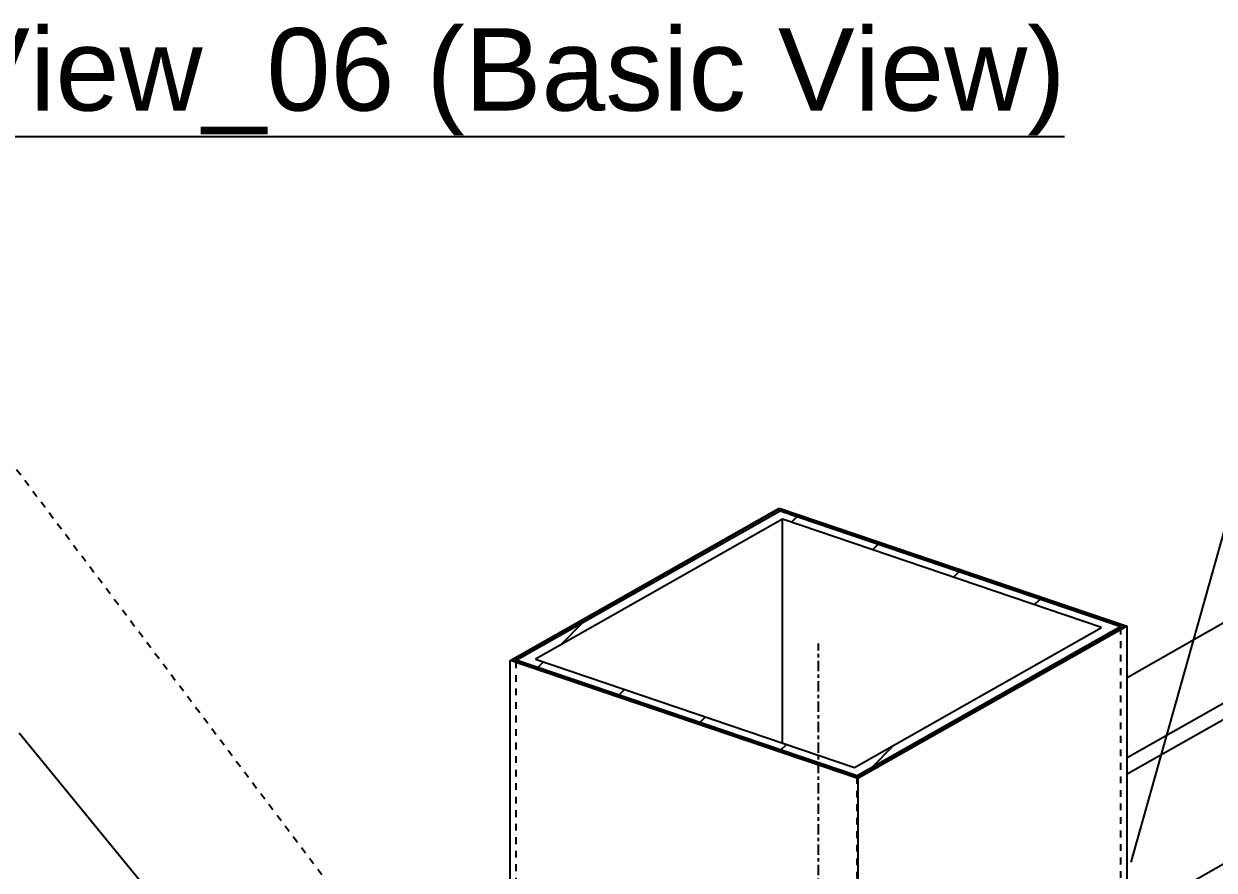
# Model space of a CAD drawing. Header units: millimetres. Extents: x 15962 to 71432, y 9666 to 72266.
# Drawn here: x 54329 to 55019, y 34831 to 35322 of the extents above; entities that cross this region are included whole.
import ezdxf

# ---------------------------------------------------------------- set-up
doc = ezdxf.new("R2010")
doc.units = ezdxf.units.MM
doc.header["$LTSCALE"] = 2
doc.linetypes.add('DXK_LINE_DOT2', pattern=[3.9198, 1.9599, -1.9599])
doc.linetypes.add('DXK_LINE_DOT3', pattern=[5.9187, 2.979, -0.9799, 0.9799, -0.9799])
doc.styles.add('Arial', font='arial.ttf', dxfattribs={"height": 0.2})

msp = doc.modelspace()

# ---------------------------------------------------------------- hatches: boundary and pattern name
at = {"linetype": 'Continuous'}
h = msp.add_hatch(dxfattribs=at)
h.set_pattern_fill('', scale=14, style=0, pattern_type=0)
h.set_pattern_definition([(45, (54968.3, 34972.636), (-31.431, 31.431), [])])
h.paths.add_polyline_path([(54812.1828, 34884.2487), (54968.2982, 34972.6357), (54766.6723, 35041.0722), (54610.557, 34952.6852)])
h.paths.add_polyline_path([(54766.8508, 35040.4572), (54966.8953, 34972.5574), (54812.0044, 34884.8637), (54611.9599, 34952.7634)])
h = msp.add_hatch(dxfattribs=at)
h.set_pattern_fill('', scale=14, style=0, pattern_type=0)
h.set_pattern_definition([(45, (54964.79, 34972.44), (-31.431, 31.431), [])])
h.paths.add_polyline_path([(54811.7366, 34885.7862), (54964.7909, 34972.4401), (54767.1185, 35039.5347), (54614.0642, 34952.8808)])
h.paths.add_polyline_path([(54768.5463, 35034.6147), (54953.5677, 34971.8142), (54810.3089, 34890.7062), (54625.2875, 34953.5067)])

# ---------------------------------------------------------------- linework, layer by layer
at = {"color": 2, "linetype": 'Continuous'}
for p, q in [((54287.6206, 35256.5421), (54932.103, 35256.5421)), ((54610.557, 34952.6852), (54766.6723, 35041.0722)), ((54766.8508, 35040.4572), (54611.9599, 34952.7634)), ((54614.0642, 34952.8808), (54767.1185, 35039.5347)), ((54766.6723, 35041.0722), (54968.2982, 34972.6357)), ((54766.8508, 35039.3831), (54766.8508, 35040.4572)), ((54966.8953, 34972.5574), (54766.8508, 35040.4572)), ((54767.1185, 35039.5347), (54964.7909, 34972.4401)), ((54768.5463, 35034.6147), (54625.2875, 34953.5067)), ((54768.5463, 34904.8813), (54768.5463, 35034.6147)), ((54953.5677, 34971.8142), (54768.5463, 35034.6147)), ((54968.2982, 34942.9649), (55030.8841, 34978.3988)), ((54810.3089, 34890.7062), (54953.5677, 34971.8142)), ((54964.7909, 34972.4401), (54811.7366, 34885.7862)), ((54812.0044, 34884.8637), (54966.8953, 34972.5574)), ((54968.2982, 34972.6357), (54812.1828, 34884.2487)), ((54964.7909, 34971.366), (54964.7909, 34972.4401)), ((54968.2982, 34568.1784), (54968.2982, 34972.6357)), ((54968.2982, 34896.4224), (55082.279, 34960.9542)), ((54610.557, 34548.2279), (54610.557, 34952.6852)), ((54812.1828, 34884.2487), (54610.557, 34952.6852)), ((54611.9599, 34952.7634), (54812.0044, 34884.8637)), ((54614.0642, 34952.0492), (54614.0642, 34952.8808)), ((54811.7366, 34885.7862), (54614.0642, 34952.8808)), ((54625.2875, 34953.5067), (54810.3089, 34890.7062)), ((54968.2982, 34886.985), (55082.279, 34951.5169)), ((54811.7366, 34884.9546), (54811.7366, 34885.7862)), ((54812.1828, 34884.2487), (54812.1828, 34479.7914)), ((54968.2982, 34803.2249), (55036.8143, 34842.0163))]:
    msp.add_line(p, q, dxfattribs=at)
at = {"color": 7, "linetype": 'Continuous'}
for p, q in [((54970.6901, 34835.7654), (55051.2671, 35122.5421)), ((54560.1734, 34624.9119), (54325.8421, 34910.5744))]:
    msp.add_line(p, q, dxfattribs=at)
at = {"color": 7, "linetype": 'DXK_LINE_DOT2'}
for p, q in [((54657.0462, 34621.9045), (54317.6857, 35072.2245)), ((54964.7909, 34567.9828), (54964.7909, 34971.366)), ((54614.0642, 34548.4235), (54614.0642, 34952.0492)), ((54811.7366, 34481.3289), (54811.7366, 34884.9546))]:
    msp.add_line(p, q, dxfattribs=at)
at = {"color": 7, "linetype": 'DXK_LINE_DOT3'}
msp.add_line((54789.4276, 34378.4443), (54789.4276, 34962.6604), dxfattribs=at)

# ---------------------------------------------------------------- wipeouts: each hides what was drawn before it
at = {"color": 0, "linetype": 'Continuous'}
msp.add_wipeout([(54932.103, 35271.5421), (54932.103, 35321.5421), (54287.6206, 35321.5421), (54287.6206, 35271.5421)], dxfattribs=at)

# ---------------------------------------------------------------- next in the draw order: texts
at = {"color": 96, "linetype": 'Continuous', "style": 'Arial'}
msp.add_text('View_06 (Basic View)', height=47.753906, dxfattribs=at).set_placement((54287.6206, 35271.5421))

doc.saveas('drawing.dxf')
